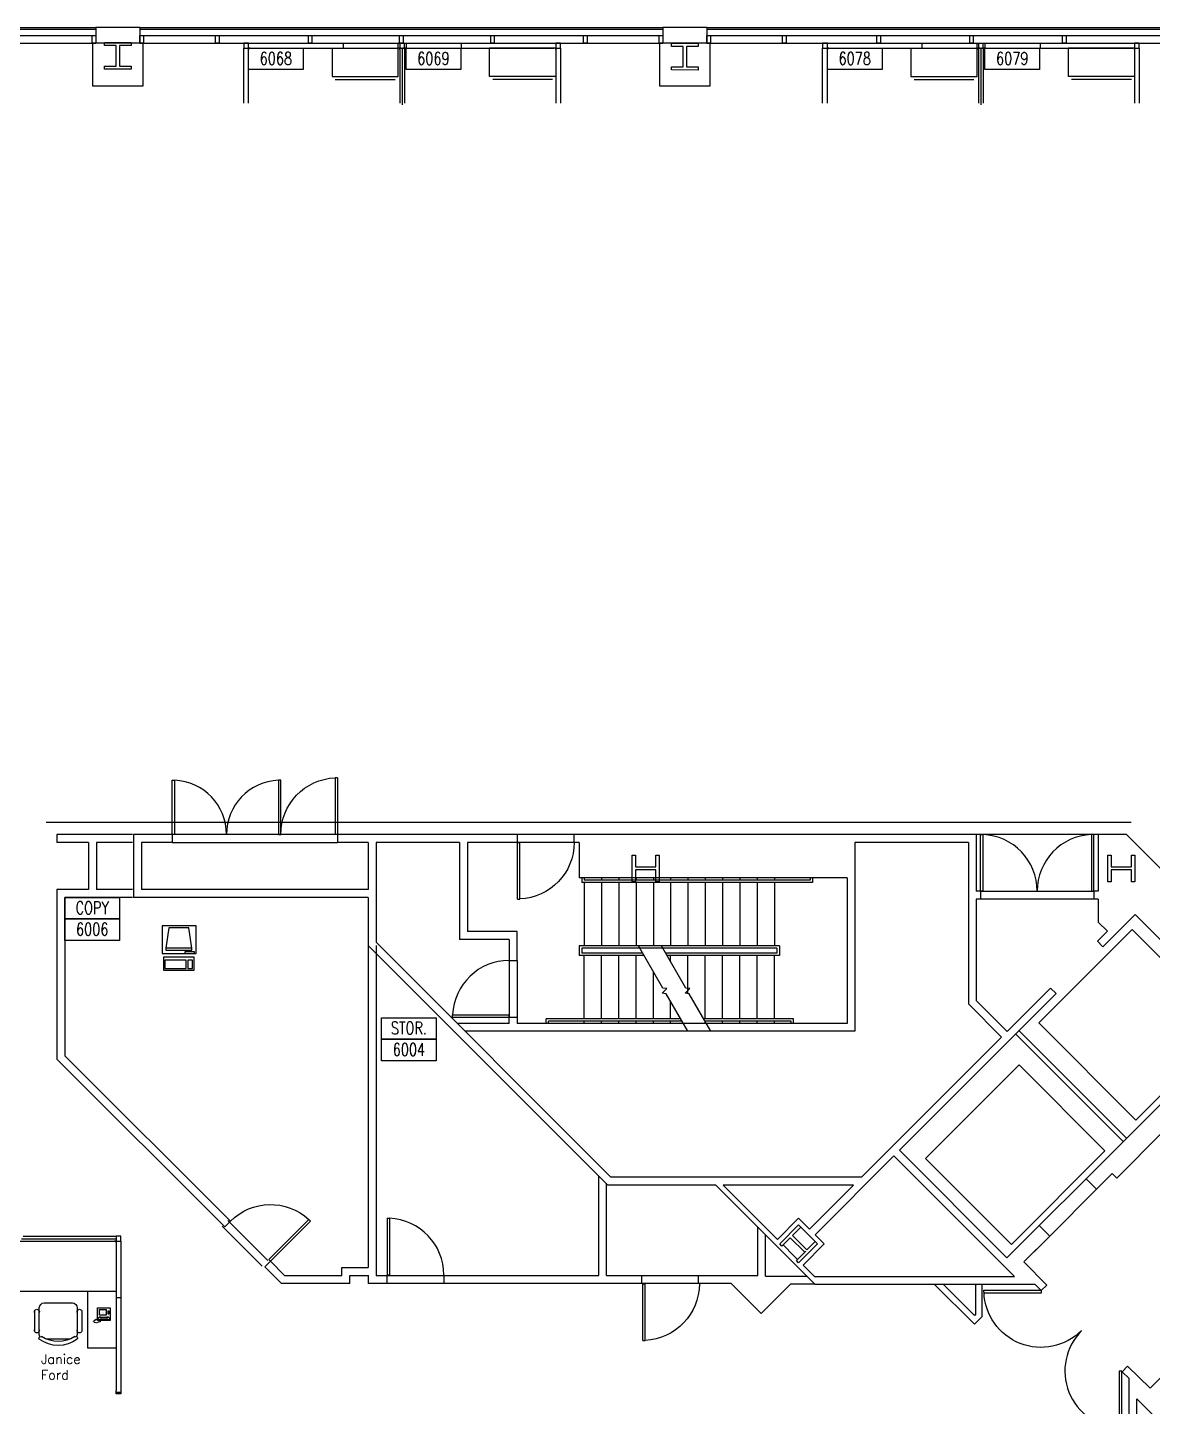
# Model space of a CAD drawing. Header units: millimetres. Extents: x 1760 to 4349, y 598 to 3139.
# Drawn here: x 2804 to 3518, y 2263 to 3139 of the extents above; entities that cross this region are included whole.
import ezdxf
from ezdxf.enums import TextEntityAlignment as Align

# ---------------------------------------------------------------- set-up
doc = ezdxf.new("R2010")
doc.units = ezdxf.units.MM
for name, color, linetype in [('CHAIRS', 4, 'Continuous'), ('CPU', 6, 'Continuous'), ('E-B-CORE', 8, 'Continuous'), ('E-B-ELEV', 8, 'Continuous'), ('E-B-FURR', 6, 'Continuous'), ('E-B-GLAZ', 8, 'Continuous'), ('E-B-MULL', 8, 'Continuous'), ('E-B-SHEL', 2, 'Continuous'), ('E-C-HEAD', 5, 'Continuous'), ('E-F-DOOR', 3, 'Continuous'), ('E-F-STAIR', 8, 'Continuous'), ('E-S-COLM', 8, 'Continuous'), ('EMPLOYEE', 1, 'Continuous'), ('FURNITURE', 3, 'Continuous'), ('IDOORE', 2, 'Continuous'), ('IWALLE', 3, 'Continuous'), ('PANELS_201', 6, 'Continuous'), ('PHONES', 4, 'Continuous'), ('RMNUM', 40, 'Continuous')]:
    doc.layers.add(name, color=color, linetype=linetype)
doc.styles.add('ARCHITXT', font='simplex.shx')
doc.styles.add('ROMANS', font='romans', dxfattribs={"width": 0.75, "height": 8})

# ---------------------------------------------------------------- blocks, each defined once
blk = doc.blocks.new('DOOR')
for p, q in [((23.430248, -26.001126), (23.430248, -62.225809)), ((25.177282, -26.001126), (23.430248, -26.001126)), ((25.177282, -62.225809), (25.177282, -26.001126)), ((23.902282, -62.225809), (25.177282, -62.225809))]:
    blk.add_line(p, q)
blk.add_arc((25.177282, -26.001126), 36.224684, 135, 267.984193)
blk = doc.blocks.new('DR-36')
for p, q in [((0, 36), (0, 0)), ((0, 36), (1.5, 36)), ((1.5, 36), (1.5, 0)), ((0, 0), (1.5, 0))]:
    blk.add_line(p, q)
blk.add_arc((0, 0), 36, 0, 87.61406)
blk = doc.blocks.new('DR-69P')
for points in [[(1.5, 0), (0, 0), (0, 34.5), (1.5, 34.5)], [(67.5, 0), (69, 0), (69, 34.5), (67.5, 34.5)]]:
    blk.add_lwpolyline(points, close=True)
for centre, start, end in [((0, 0), 0, 87.51045), ((69, 0), 92.48955, 180)]:
    blk.add_arc(centre, 34.5, start, end)
blk = doc.blocks.new('DR-72P')
for points in [[(1.5, 0), (0, 0), (0, 36), (1.5, 36)], [(70.5, 0), (72, 0), (72, 36), (70.5, 36)]]:
    blk.add_lwpolyline(points, close=True)
for centre, start, end in [((0, 0), 0, 87.61406), ((72, 0), 92.38594, 180)]:
    blk.add_arc(centre, 36, start, end)
blk = doc.blocks.new('RMNUM')
at = {"layer": 'RMNUM'}
blk.add_lwpolyline([(-16.33354, 6.674702), (18.388073, 6.674702), (18.388073, -6.982766), (-16.33354, -6.982766), (-16.33354, 6.674702)], dxfattribs=at)
at = {"layer": 'RMNUM', "style": 'ROMANS', "width": 0.75}
blk.add_attdef('NUMBER', text='', height=8, dxfattribs=at).set_placement((1.027267, 0.114097), align=Align.MIDDLE_CENTER)
blk = doc.blocks.new('CHAIR7')
for p, q in [((0, 9), (0, -9)), ((20, 12), (3, 12)), ((5.12, 15.04), (17.88, 15.04)), ((23, -7.44), (23, 7.44)), ((3, -12), (20, -12)), ((5.12, -15), (17.88, -15))]:
    blk.add_line(p, q)
for centre, radius, start, end in [((3, 9), 3, 90, 180), ((5.56, 13.54), 1.56, 73.7398, 286.2602), ((17.44, 13.54), 1.56, 253.7398, 106.2602), ((20, 9), 3, 62.41556, 90), ((22.34, 11.12), 1.1, 53.30994, 212.02741), ((4.82, 0), 19.64, 327.57575, 32.42425), ((7, 0), 20, 323.1301, 36.8699), ((3, -9), 3, 180, 270), ((5.56, -13.5), 1.56, 73.7398, 286.2602), ((17.44, -13.5), 1.56, 253.7398, 106.2602), ((20, -9), 3, 270, 297.58444), ((22.34, -11.12), 1.1, 147.97259, 306.69006)]:
    blk.add_arc(centre, radius, start, end)
blk = doc.blocks.new('DESK2')
for p, q in [((33, 0), (-33, 0)), ((-33, 0), (-33, -68)), ((33, -32), (33, 0)), ((-33, -32), (33, -32)), ((-15, -68), (-15, -32)), ((-33, -68), (-15, -68))]:
    blk.add_line(p, q)
blk = doc.blocks.new('RECTANG')
for p, q in [((1, 1), (0, 1)), ((0, 1), (0, 0)), ((1, 0), (1, 1)), ((0, 0), (1, 0))]:
    blk.add_line(p, q)
blk = doc.blocks.new('FNPHONE')
for p, q in [((-9.1, 0.22), (-9.7, 0.02)), ((-8.9, 0.62), (-9.5, 0.42)), ((-8.7, 1.02), (-9.3, 0.82)), ((-8.5, 1.42), (-9.1, 1.22)), ((-8.3, 1.82), (-8.9, 1.62)), ((-7.14, 0.56), (-7.5, -0.58)), ((-7.29, 6.54), (-7.29, 1.54)), ((-6.29, 6.54), (-6.29, 1.54)), ((-3.87, 4.85), (-3.87, 4.85)), ((-3.87, 3.91), (-3.87, 3.91)), ((-3.87, 2.97), (-3.87, 2.97)), ((-3.87, 2.03), (-3.87, 2.03)), ((-2.94, 4.85), (-2.94, 4.85)), ((-2.94, 3.91), (-2.94, 3.91)), ((-2.94, 2.97), (-2.94, 2.97)), ((-2.94, 2.03), (-2.94, 2.03)), ((-2, 4.85), (-2, 4.85)), ((-2, 3.91), (-2, 3.91)), ((-2, 2.97), (-2, 2.97)), ((-2, 2.03), (-2, 2.03)), ((-9.3, -0.18), (-9.9, -0.38)), ((-9.3, -0.58), (-9.9, -0.78)), ((-9.3, -0.98), (-9.9, -1.18)), ((-9.3, -1.38), (-9.9, -1.58)), ((-9.1, -1.78), (-9.7, -1.98)), ((-8.9, -2.18), (-9.5, -2.38)), ((-8.43, -2.46), (-9.03, -2.66)), ((-7.9, -1.98), (-8.5, -2.18)), ((-7.7, -1.58), (-8.3, -1.78)), ((-7.5, -1.18), (-8.1, -1.38)), ((-7.3, -0.78), (-7.9, -0.98))]:
    blk.add_line(p, q)
for centre, start, end in [((-6.79, 6.54), 298.49146, 241.50854), ((-6.79, 1.54), 118.49146, 61.50854)]:
    blk.add_arc(centre, 1.05, start, end)
for p, xscale, yscale, zscale in [((-8.21, 0), 8.20528234483245, 8.104073169521023, 8.20528234483245), ((-4.81, 1.25), 3.75, 4.375, 3.75), ((-4.03, 6.72), 2.03125, 0.46875, 2.03125)]:
    blk.add_blockref('RECTANG', p, dxfattribs=dict(xscale=xscale, yscale=yscale, zscale=zscale))
blk = doc.blocks.new('FC42X18D')
for p, q in [((-21, 0), (-21, -18)), ((-21, 0), (21, 0)), ((21, -18), (21, 0)), ((-21, -18), (21, -18)), ((-19, -20), (19, -20))]:
    blk.add_line(p, q)
blk = doc.blocks.new('IBMAT', base_point=(61, 306))
for p, q in [((75, 307), (75, 306)), ((81, 307), (75, 307)), ((81, 306), (81, 307))]:
    blk.add_line(p, q)
at = {"xscale": 21, "yscale": 17, "zscale": 21}
blk.add_blockref('RECTANG', (61, 306), dxfattribs=at)
blk = doc.blocks.new('KEYBOARD', base_point=(60, 294))
for p, xscale, yscale, zscale in [((60, 294), 19, 8, 19), ((61, 295), 13, 5, 13), ((75, 295), 3, 5, 3)]:
    blk.add_blockref('RECTANG', p, dxfattribs=dict(xscale=xscale, yscale=yscale, zscale=zscale))
blk = doc.blocks.new('COMPUTER')
for p, q in [((-6.64, 16.23), (-8.5, 3.5)), ((6.08, 16.23), (-6.64, 16.23)), ((8, 3.5), (6.08, 16.23)), ((-8.5, 3.5), (-8.5, 2.04)), ((8, 3.5), (-8.5, 3.5)), ((-8.5, 2.04), (8, 2.04)), ((8, 2.04), (8, 3.5))]:
    blk.add_line(p, q)
at = {"xscale": 1.033846153846154, "yscale": 1.033846153846154, "zscale": 1.033846153846154}
for name, p in [('IBMAT', (-10.86, 0)), ('KEYBOARD', (-10.05, -10.5))]:
    blk.add_blockref(name, p, dxfattribs=at)

msp = doc.modelspace()

# ---------------------------------------------------------------- linework, layer by layer
msp.add_line((2827.86, 2552.06), (2827.86, 2552.06))
at = {"layer": 'E-B-CORE'}
for p, q in [((2871.42, 2626.34), (2871.42, 2586.34)), ((2895.92, 2626.34), (2871.42, 2626.34)), ((2876.42, 2621.34), (2876.42, 2591.34)), ((2895.92, 2621.34), (2876.42, 2621.34)), ((2895.92, 2626.34), (2895.92, 2621.34)), ((3025.42, 2626.34), (3000.92, 2626.34)), ((3000.92, 2626.34), (3000.92, 2621.34)), ((3020.42, 2621.34), (3000.92, 2621.34)), ((3020.42, 2621.34), (3020.42, 2591.34)), ((3115.17, 2626.34), (3025.42, 2626.34)), ((3078.42, 2621.34), (3025.42, 2621.34)), ((3025.42, 2621.34), (3025.42, 2557.84)), ((3078.42, 2621.34), (3078.42, 2559.73)), ((3083.42, 2621.34), (3083.42, 2564.73)), ((3115.17, 2621.34), (3083.42, 2621.34)), ((3115.17, 2621.34), (3115.17, 2626.34)), ((3406.43, 2626.34), (3151.17, 2626.34)), ((3151.17, 2621.34), (3151.17, 2626.34)), ((3154.42, 2621.34), (3151.17, 2621.34)), ((3154.42, 2621.34), (3154.42, 2598.73)), ((3329.43, 2621.34), (3329.43, 2501.34)), ((3401.43, 2621.34), (3329.43, 2621.34)), ((3401.43, 2621.34), (3401.43, 2518.76)), ((3406.43, 2626.34), (3406.43, 2590.34)), ((3501.75, 2626.34), (3483.81, 2626.34)), ((3483.81, 2626.34), (3483.81, 2590.34)), ((3591.81, 2536.28), (3501.75, 2626.34)), ((3324.43, 2598.73), (3154.42, 2598.73)), ((3324.43, 2598.73), (3324.43, 2506.34)), ((3020.42, 2586.34), (2871.42, 2586.34)), ((3020.42, 2591.34), (2876.42, 2591.34)), ((3020.42, 2586.34), (3020.42, 2555.77)), ((3409.12, 2590.34), (3406.43, 2590.34)), ((3406.43, 2585.34), (3406.43, 2520.83)), ((3409.12, 2585.34), (3406.43, 2585.34)), ((3409.12, 2590.34), (3409.12, 2585.34)), ((3483.81, 2590.34), (3481.12, 2590.34)), ((3481.12, 2590.34), (3481.12, 2585.34)), ((3483.81, 2585.34), (3481.12, 2585.34)), ((3483.81, 2585.34), (3483.81, 2570.73)), ((3486.89, 2554.97), (3507.38, 2575.45)), ((3507.38, 2575.45), (3575.61, 2507.22)), ((3483.81, 2570.73), (3489.7, 2564.84)), ((3174.53, 2408.73), (3025.42, 2557.84)), ((3109.95, 2559.73), (3078.42, 2559.73)), ((3114.95, 2564.73), (3083.42, 2564.73)), ((3109.95, 2559.73), (3109.95, 2546.34)), ((3114.95, 2546.34), (3114.95, 2564.73)), ((3483.36, 2558.5), (3489.7, 2564.84)), ((3486.89, 2554.97), (3483.36, 2558.5)), ((3172.46, 2403.73), (3020.42, 2555.77)), ((3109.95, 2546.34), (3114.95, 2546.34)), ((3357.7, 2425.78), (3457.19, 2525.27)), ((3426.06, 2501.2), (3453.66, 2528.8)), ((3457.19, 2525.27), (3453.66, 2528.8)), ((3401.43, 2518.76), (3422.52, 2497.67)), ((3406.43, 2520.83), (3426.06, 2501.2)), ((3109.95, 2506.34), (3076.92, 2506.34)), ((3109.95, 2506.34), (3109.95, 2510.34)), ((3109.95, 2510.34), (3114.95, 2510.34)), ((3114.95, 2510.34), (3114.95, 2506.34)), ((3324.43, 2506.34), (3114.95, 2506.34)), ((3329.43, 2501.34), (3081.92, 2501.34)), ((3333.59, 2408.73), (3422.52, 2497.67)), ((3476.12, 2407.72), (3525.43, 2457.03)), ((3495.65, 2408.16), (3524.99, 2437.5)), ((3357.7, 2425.78), (3425.94, 2357.54)), ((3304.1, 2372.18), (3354.17, 2422.24)), ((3354.17, 2422.24), (3430.68, 2345.73)), ((3333.59, 2408.73), (3174.53, 2408.73)), ((3482.84, 2401), (3492.82, 2410.99)), ((3492.82, 2410.99), (3495.65, 2408.16)), ((3241.12, 2403.73), (3172.46, 2403.73)), ((3241.12, 2403.73), (3304.04, 2340.73)), ((3328.59, 2403.73), (3245.73, 2403.73)), ((3245.73, 2403.73), (3280.24, 2369.18)), ((3300.56, 2375.71), (3328.59, 2403.73)), ((3476.12, 2407.72), (3482.84, 2401)), ((3293.66, 2382.62), (3280.24, 2369.18)), ((3293.66, 2382.62), (3300.57, 2375.7)), ((3293.66, 2378.38), (3305.68, 2366.35)), ((3294.37, 2379.08), (3294.37, 2379.08)), ((3425.94, 2357.54), (3446.42, 2378.02)), ((3425.94, 2357.54), (3446.42, 2378.02)), ((3446.42, 2378.02), (3453.14, 2371.3)), ((3446.42, 2378.02), (3453.14, 2371.3)), ((3283.76, 2365.65), (3290.67, 2358.74)), ((3309.92, 2366.35), (3296.48, 2352.92)), ((3304.1, 2372.18), (3309.92, 2366.35)), ((3436.7, 2354.86), (3453.14, 2371.3)), ((3443.15, 2361.32), (3453.14, 2371.3)), ((3290.67, 2358.74), (3292.95, 2356.45)), ((3296.48, 2352.92), (3303.66, 2345.73)), ((3436.7, 2354.86), (3451.26, 2340.19)), ((3303.66, 2345.73), (3430.68, 2345.73)), ((3304.04, 2340.73), (3443.7, 2340.73)), ((3405.24, 2315.27), (3379.78, 2340.73)), ((3405.24, 2315.27), (3379.78, 2340.73)), ((3405.24, 2320.93), (3385.44, 2340.73)), ((3406.19, 2321.88), (3406.19, 2340.73)), ((3410.19, 2320.22), (3410.19, 2340.73)), ((3443.7, 2340.73), (3447.72, 2336.65)), ((3447.72, 2336.65), (3451.26, 2340.19)), ((3406.19, 2321.88), (3405.24, 2320.93)), ((3410.19, 2320.22), (3405.24, 2315.27)), ((3499.02, 2285.13), (3502.56, 2288.67)), ((3516.94, 2274.62), (3502.49, 2288.76)), ((3516.94, 2274.62), (3533.38, 2291.06)), ((3503.42, 2280.85), (3498.99, 2285.19)), ((3503.42, 2222.75), (3503.42, 2280.85)), ((3508.42, 2212.84), (3508.42, 2267.99)), ((3583.39, 2193.02), (3508.42, 2267.99))]:
    msp.add_line(p, q, dxfattribs=at)
at = {"layer": 'E-B-ELEV'}
for p, q in [((3499.71, 2431.32), (3431.48, 2499.55)), ((3501.83, 2433.44), (3433.6, 2501.67))]:
    msp.add_line(p, q, dxfattribs=at)
for points in [[(3446.09, 2506.63), (3507.73, 2444.99), (3567.13, 2504.39), (3505.49, 2566.02)], [(3374.2, 2420.59), (3433.6, 2479.99), (3488.17, 2425.43), (3428.77, 2366.03)]]:
    msp.add_lwpolyline(points, close=True, dxfattribs=at)
at = {"layer": 'E-B-FURR'}
for p, q in [((2515.42, 3128.73), (2847.42, 3128.73)), ((2875.42, 3128.73), (3207.42, 3128.73)), ((3235.42, 3128.73), (3571.42, 3128.73)), ((2870.81, 2626.34), (2822.81, 2626.34)), ((2822.81, 2626.34), (2822.81, 2621.34)), ((2842.81, 2621.34), (2822.81, 2621.34)), ((2842.81, 2621.34), (2842.81, 2591.34)), ((2847.81, 2621.34), (2847.81, 2591.34)), ((2870.81, 2621.34), (2847.81, 2621.34)), ((2842.81, 2591.34), (2822.81, 2591.34)), ((2822.81, 2591.34), (2822.81, 2483.75)), ((2870.81, 2586.34), (2827.81, 2586.34)), ((2827.81, 2586.34), (2827.81, 2485.82)), ((2870.81, 2591.34), (2847.81, 2591.34)), ((3020.42, 2555.77), (3020.42, 2351.34)), ((3025.42, 2555.77), (3025.42, 2346.34)), ((2822.81, 2483.75), (2929.35, 2377.21)), ((2827.81, 2485.82), (2932.89, 2380.73)), ((3166.72, 2346.34), (3166.72, 2409.46)), ((3171.72, 2346.34), (3171.72, 2404.93)), ((2933.02, 2380.86), (2929.35, 2377.21)), ((3267.72, 2346.34), (3267.72, 2377.09)), ((3272.72, 2345.81), (3272.72, 2372.08)), ((2958.39, 2355.32), (2954.8, 2351.75)), ((2954.8, 2351.75), (2965.22, 2341.34)), ((2958.35, 2355.28), (2967.29, 2346.34)), ((3003.66, 2351.34), (3020.42, 2351.34)), ((3003.66, 2346.34), (3003.66, 2351.34)), ((2965.23, 2341.34), (3008.66, 2341.34)), ((2967.3, 2346.34), (3003.66, 2346.34)), ((3008.66, 2341.22), (3008.66, 2346.34)), ((3008.66, 2346.34), (3020.66, 2346.34)), ((3020.66, 2341.22), (3020.66, 2346.34)), ((3020.66, 2341.34), (3032.3, 2341.34)), ((3025.42, 2346.34), (3032.3, 2346.34)), ((3032.3, 2346.55), (3032.3, 2341.34)), ((3068.4, 2346.55), (3068.4, 2341.34)), ((3068.4, 2346.34), (3166.72, 2346.34)), ((3068.4, 2341.34), (3194.19, 2341.34)), ((3171.72, 2346.34), (3194.19, 2346.34)), ((3194.19, 2341.04), (3194.19, 2346.34)), ((3230.19, 2341.04), (3230.19, 2346.34)), ((3230.19, 2346.34), (3267.72, 2346.34)), ((3230.19, 2341.34), (3250.7, 2341.34)), ((3250.7, 2341.34), (3269.92, 2322.12)), ((3269.92, 2322.12), (3288.61, 2340.81)), ((3272.72, 2345.81), (3298.97, 2345.81)), ((3303.96, 2340.81), (3288.61, 2340.81))]:
    msp.add_line(p, q, dxfattribs=at)
for points in [[(2877.42, 3128.73), (2845.42, 3128.73), (2845.42, 3101.73), (2877.42, 3101.73)], [(3237.42, 3128.73), (3205.42, 3128.73), (3205.42, 3101.73), (3237.42, 3101.73)]]:
    msp.add_lwpolyline(points, close=True, dxfattribs=at)
at = {"layer": 'E-B-GLAZ'}
for p, q in [((2515.42, 3138.73), (2847.42, 3138.73)), ((2515.42, 3137.73), (2847.42, 3137.73)), ((2875.42, 3138.73), (3207.42, 3138.73)), ((2875.42, 3137.73), (3207.42, 3137.73)), ((3235.42, 3138.73), (3571.42, 3138.73)), ((3235.42, 3137.73), (3571.42, 3137.73)), ((2515.42, 3133.73), (2847.42, 3133.73)), ((2875.42, 3133.73), (3207.42, 3133.73)), ((3235.42, 3133.73), (3571.42, 3133.73))]:
    msp.add_line(p, q, dxfattribs=at)
at = {"layer": 'E-B-MULL'}
for points in [[(2847.42, 3133.73), (2847.42, 3128.73), (2845.17, 3128.73), (2845.17, 3133.73)], [(2877.67, 3133.73), (2877.67, 3128.73), (2875.42, 3128.73), (2875.42, 3133.73)], [(2925.67, 3133.73), (2925.67, 3128.73), (2923.42, 3128.73), (2923.42, 3133.73)], [(2984.67, 3133.73), (2984.67, 3128.73), (2982.42, 3128.73), (2982.42, 3133.73)], [(3042.54, 3133.73), (3042.54, 3128.73), (3040.29, 3128.73), (3040.29, 3133.73)], [(3100.42, 3133.73), (3100.42, 3128.73), (3098.17, 3128.73), (3098.17, 3133.73)], [(3159.42, 3133.73), (3159.42, 3128.73), (3157.17, 3128.73), (3157.17, 3133.73)], [(3207.42, 3133.73), (3207.42, 3128.73), (3205.17, 3128.73), (3205.17, 3133.73)], [(3237.67, 3133.73), (3237.67, 3128.73), (3235.42, 3128.73), (3235.42, 3133.73)], [(3285.67, 3133.73), (3285.67, 3128.73), (3283.42, 3128.73), (3283.42, 3133.73)], [(3345.67, 3133.73), (3345.67, 3128.73), (3343.42, 3128.73), (3343.42, 3133.73)], [(3404.54, 3133.73), (3404.54, 3128.73), (3402.29, 3128.73), (3402.29, 3133.73)], [(3463.42, 3133.73), (3463.42, 3128.73), (3461.17, 3128.73), (3461.17, 3133.73)]]:
    msp.add_lwpolyline(points, close=True, dxfattribs=at)
at = {"layer": 'E-B-SHEL'}
for p, q in [((2847.42, 3138.73), (2847.42, 3128.73)), ((2875.42, 3138.73), (2847.42, 3138.73)), ((2875.42, 3138.73), (2875.42, 3128.73)), ((3207.42, 3138.73), (3207.42, 3128.73)), ((3235.42, 3138.73), (3207.42, 3138.73)), ((3235.42, 3138.73), (3235.42, 3128.73)), ((2875.42, 3128.73), (2847.42, 3128.73)), ((3235.42, 3128.73), (3207.42, 3128.73))]:
    msp.add_line(p, q, dxfattribs=at)
at = {"layer": 'E-C-HEAD'}
for p, q in [((3504.85, 2633.84), (2815.92, 2633.84)), ((3000.92, 2626.34), (2895.92, 2626.34)), ((2895.92, 2621.34), (3000.92, 2621.34)), ((3151.17, 2626.34), (3115.17, 2626.34)), ((3151.17, 2621.34), (3115.17, 2621.34)), ((3483.81, 2626.34), (3406.43, 2626.34)), ((3409.12, 2590.34), (3481.12, 2590.34)), ((3481.12, 2585.34), (3409.12, 2585.34)), ((3109.95, 2546.34), (3109.95, 2510.34)), ((3114.95, 2546.34), (3114.95, 2510.34)), ((3476.12, 2407.72), (3446.42, 2378.02)), ((3482.84, 2401), (3453.14, 2371.3)), ((2953.15, 2352.17), (2927.7, 2377.62)), ((2956.69, 2355.7), (2931.23, 2381.16)), ((3068.18, 2346.13), (3032.18, 2346.13)), ((3068.18, 2341.13), (3032.18, 2341.13)), ((3230.14, 2346.13), (3194.14, 2346.13)), ((3230.14, 2341.13), (3194.14, 2341.13))]:
    msp.add_line(p, q, dxfattribs=at)
at = {"layer": 'E-F-STAIR'}
for p, q in [((3155.92, 2598.73), (3155.92, 2595.73)), ((3302.42, 2595.73), (3155.92, 2595.73)), ((3157.42, 2598.73), (3157.42, 2597.23)), ((3300.92, 2597.23), (3157.42, 2597.23)), ((3157.42, 2595.73), (3157.42, 2555.54)), ((3168.42, 2598.73), (3168.42, 2597.23)), ((3168.42, 2595.73), (3168.42, 2555.54)), ((3179.42, 2598.73), (3179.42, 2597.23)), ((3179.42, 2595.73), (3179.42, 2555.54)), ((3190.42, 2598.73), (3190.42, 2597.23)), ((3190.42, 2595.73), (3190.42, 2555.54)), ((3201.42, 2598.73), (3201.42, 2597.23)), ((3201.42, 2595.73), (3201.42, 2555.54)), ((3212.42, 2598.73), (3212.42, 2597.23)), ((3212.42, 2595.73), (3212.42, 2555.54)), ((3223.42, 2598.73), (3223.42, 2597.23)), ((3223.42, 2595.73), (3223.42, 2555.54)), ((3234.42, 2598.73), (3234.42, 2597.23)), ((3234.42, 2595.73), (3234.42, 2555.54)), ((3245.42, 2598.73), (3245.42, 2597.23)), ((3245.42, 2595.73), (3245.42, 2555.54)), ((3256.42, 2598.73), (3256.42, 2597.23)), ((3256.42, 2595.73), (3256.42, 2555.54)), ((3267.42, 2598.73), (3267.42, 2597.23)), ((3267.42, 2595.73), (3267.42, 2555.54)), ((3278.42, 2598.73), (3278.42, 2597.23)), ((3278.42, 2595.73), (3278.42, 2555.54)), ((3300.92, 2598.73), (3300.92, 2597.23)), ((3302.42, 2598.73), (3302.42, 2595.73)), ((3281.42, 2555.54), (3154.42, 2555.54)), ((3154.42, 2555.54), (3154.42, 2549.54)), ((3195.52, 2549.54), (3154.42, 2549.54)), ((3279.92, 2554.04), (3155.92, 2554.04)), ((3155.92, 2554.04), (3155.92, 2551.04)), ((3194.66, 2551.04), (3155.92, 2551.04)), ((3157.42, 2509.34), (3157.42, 2549.54)), ((3168.42, 2509.34), (3168.42, 2549.54)), ((3179.42, 2509.34), (3179.42, 2549.54)), ((3190.42, 2509.34), (3190.42, 2549.54)), ((3279.92, 2551.04), (3209.29, 2551.04)), ((3281.42, 2549.54), (3210.16, 2549.54)), ((3212.42, 2545.62), (3212.42, 2549.54)), ((3223.42, 2525.31), (3223.42, 2549.54)), ((3234.42, 2509.34), (3234.42, 2549.54)), ((3245.42, 2509.34), (3245.42, 2549.54)), ((3256.42, 2509.34), (3256.42, 2549.54)), ((3267.42, 2509.34), (3267.42, 2549.54)), ((3278.42, 2509.34), (3278.42, 2549.54)), ((3279.92, 2554.04), (3279.92, 2551.04)), ((3281.42, 2555.54), (3281.42, 2549.54)), ((3201.42, 2509.34), (3201.42, 2539.32)), ((3212.42, 2509.34), (3212.42, 2520.27)), ((3218.73, 2509.34), (3133.42, 2509.34)), ((3133.42, 2506.34), (3133.42, 2509.34)), ((3219.59, 2507.84), (3134.92, 2507.84)), ((3134.92, 2506.34), (3134.92, 2507.84)), ((3157.42, 2506.34), (3157.42, 2507.84)), ((3168.42, 2506.34), (3168.42, 2507.84)), ((3179.42, 2506.34), (3179.42, 2507.84)), ((3190.42, 2506.34), (3190.42, 2507.84)), ((3201.42, 2506.34), (3201.42, 2507.84)), ((3212.42, 2506.34), (3212.42, 2507.84)), ((3290.42, 2509.34), (3233.37, 2509.34)), ((3288.92, 2507.84), (3234.23, 2507.84)), ((3234.42, 2506.34), (3234.42, 2507.84)), ((3245.42, 2506.34), (3245.42, 2507.84)), ((3256.42, 2506.34), (3256.42, 2507.84)), ((3267.42, 2506.34), (3267.42, 2507.84)), ((3278.42, 2506.34), (3278.42, 2507.84)), ((3288.92, 2506.34), (3288.92, 2507.84)), ((3290.42, 2506.34), (3290.42, 2509.34))]:
    msp.add_line(p, q, dxfattribs=at)
for points in [[(3223.35, 2501.34), (3209.57, 2525.21), (3207.07, 2525.54), (3210, 2528.46), (3207.5, 2528.79), (3192.06, 2555.54)], [(3237.98, 2501.34), (3224.21, 2525.21), (3221.71, 2525.54), (3224.63, 2528.46), (3222.13, 2528.79), (3206.7, 2555.54)]]:
    msp.add_lwpolyline(points, dxfattribs=at)
at = {"layer": 'E-S-COLM'}
for p, q in [((3298.26, 2361.76), (3292.95, 2356.46)), ((3294.37, 2355.04), (3294.36, 2355.04))]:
    msp.add_line(p, q, dxfattribs=at)
for points in [[(2852.93, 3127.33), (2852.93, 3129.33), (2869.93, 3129.3), (2869.93, 3127.3), (2862.43, 3127.31), (2862.41, 3114.31), (2869.91, 3114.3), (2869.91, 3112.3), (2852.91, 3112.33), (2852.91, 3114.33), (2860.41, 3114.32), (2860.43, 3127.32)], [(3212.93, 3126.8), (3212.93, 3128.8), (3229.93, 3128.77), (3229.93, 3126.77), (3222.43, 3126.79), (3222.41, 3113.79), (3229.91, 3113.77), (3229.91, 3111.77), (3212.91, 3111.8), (3212.91, 3113.8), (3220.41, 3113.79), (3220.43, 3126.79)], [(3203.08, 2613.28), (3205.08, 2613.28), (3205.08, 2596.28), (3203.08, 2596.28), (3203.08, 2603.78), (3190.08, 2603.78), (3190.08, 2596.28), (3188.08, 2596.28), (3188.08, 2613.28), (3190.08, 2613.28), (3190.08, 2605.78), (3203.08, 2605.78)], [(3505.08, 2613.28), (3507.08, 2613.28), (3507.08, 2596.28), (3505.08, 2596.28), (3505.08, 2603.78), (3492.08, 2603.78), (3492.08, 2596.28), (3490.08, 2596.28), (3490.08, 2613.28), (3492.08, 2613.28), (3492.08, 2605.78), (3505.08, 2605.78)], [(3283.05, 2364.94), (3281.64, 2366.35), (3293.66, 2378.38), (3295.07, 2376.96), (3289.77, 2371.66), (3298.96, 2362.47), (3304.27, 2367.77), (3305.68, 2366.35), (3293.66, 2354.33), (3292.25, 2355.75), (3297.55, 2361.05), (3288.36, 2370.24)]]:
    msp.add_lwpolyline(points, close=True, dxfattribs=at)
at = {"layer": 'IWALLE'}
msp.add_line((3312.6, 2345.73), (3395.54, 2345.73), dxfattribs=at)
at = {"layer": 'PANELS_201', "linetype": 'Continuous'}
for p, q in [((3003.42, 3128.73), (3005.42, 3128.73)), ((3004.42, 3128.73), (3004.42, 3125.73)), ((3040.42, 3128.73), (3040.42, 3125.73)), ((3043.42, 3125.73), (3043.42, 3128.73)), ((3078.42, 3128.73), (3080.42, 3128.73)), ((3079.42, 3128.73), (3079.42, 3125.73)), ((3370.92, 3128.73), (3372.92, 3128.73)), ((3371.92, 3128.73), (3371.92, 3125.73)), ((3407.92, 3128.73), (3407.92, 3125.73)), ((3410.92, 3125.73), (3410.92, 3128.73)), ((3445.92, 3128.73), (3447.92, 3128.73)), ((3446.92, 3128.73), (3446.92, 3125.73)), ((3003.42, 3125.73), (3005.42, 3125.73)), ((3078.42, 3125.73), (3080.42, 3125.73)), ((3370.92, 3125.73), (3372.92, 3125.73)), ((3445.92, 3125.73), (3447.92, 3125.73))]:
    msp.add_line(p, q, dxfattribs=at)
for points in [[(2944.42, 3128.73), (2941.42, 3128.73), (2941.42, 3125.73)], [(2945.42, 3125.73), (2944.42, 3125.73), (2944.42, 3128.73), (2945.42, 3128.73)], [(2945.42, 3128.73), (3003.42, 3128.73)], [(3005.42, 3128.73), (3039.42, 3128.73)], [(3041.42, 3125.73), (3040.42, 3125.73), (3039.42, 3125.73), (3039.42, 3128.73), (3041.42, 3128.73)], [(3039.42, 3128.73), (3040.42, 3128.73), (3040.42, 3125.73), (3039.42, 3125.73)], [(3040.42, 3128.73), (3043.42, 3128.73)], [(3042.42, 3128.73), (3043.42, 3128.73), (3044.42, 3128.73), (3044.42, 3125.73), (3042.42, 3125.73)], [(3044.42, 3125.73), (3043.42, 3125.73), (3043.42, 3128.73), (3044.42, 3128.73)], [(3044.42, 3128.73), (3078.42, 3128.73)], [(3080.42, 3128.73), (3138.42, 3128.73)], [(3138.42, 3128.73), (3139.42, 3128.73), (3139.42, 3125.73), (3138.42, 3125.73)], [(3142.42, 3125.73), (3142.42, 3128.73), (3139.42, 3128.73)], [(3311.92, 3128.73), (3308.92, 3128.73), (3308.92, 3125.73)], [(3312.92, 3125.73), (3311.92, 3125.73), (3311.92, 3128.73), (3312.92, 3128.73)], [(3312.92, 3128.73), (3370.92, 3128.73)], [(3372.92, 3128.73), (3406.92, 3128.73)], [(3406.92, 3128.73), (3407.92, 3128.73), (3407.92, 3125.73), (3406.92, 3125.73)], [(3408.92, 3125.73), (3407.92, 3125.73), (3406.92, 3125.73), (3406.92, 3128.73), (3408.92, 3128.73)], [(3407.92, 3128.73), (3410.92, 3128.73)], [(3409.92, 3128.73), (3410.92, 3128.73), (3411.92, 3128.73), (3411.92, 3125.73), (3409.92, 3125.73)], [(3411.92, 3125.73), (3410.92, 3125.73), (3410.92, 3128.73), (3411.92, 3128.73)], [(3411.92, 3128.73), (3445.92, 3128.73)], [(3447.92, 3128.73), (3505.92, 3128.73)], [(3505.92, 3128.73), (3506.92, 3128.73), (3506.92, 3125.73), (3505.92, 3125.73)], [(3509.92, 3125.73), (3509.92, 3128.73), (3506.92, 3128.73)], [(2941.42, 3124.73), (2941.42, 3125.73), (2944.42, 3125.73), (2944.42, 3124.73)], [(2941.42, 3090.73), (2941.42, 3124.73)], [(2944.42, 3090.73), (2944.42, 3124.73)], [(2945.42, 3125.73), (3003.42, 3125.73)], [(3005.42, 3125.73), (3039.42, 3125.73)], [(3040.42, 3124.73), (3040.42, 3125.73), (3043.42, 3125.73), (3043.42, 3124.73)], [(3040.42, 3124.73), (3040.42, 3090.73)], [(3041.92, 3125.73), (3041.92, 3089.73)], [(3043.42, 3124.73), (3043.42, 3090.73)], [(3044.42, 3125.73), (3078.42, 3125.73)], [(3080.42, 3125.73), (3138.42, 3125.73)], [(3139.42, 3124.73), (3139.42, 3125.73), (3142.42, 3125.73), (3142.42, 3124.73)], [(3139.42, 3124.73), (3139.42, 3090.73)], [(3142.42, 3124.73), (3142.42, 3090.73)], [(3308.92, 3124.73), (3308.92, 3125.73), (3311.92, 3125.73), (3311.92, 3124.73)], [(3308.92, 3090.73), (3308.92, 3124.73)], [(3311.92, 3090.73), (3311.92, 3124.73)], [(3312.92, 3125.73), (3370.92, 3125.73)], [(3372.92, 3125.73), (3406.92, 3125.73)], [(3407.92, 3124.73), (3407.92, 3125.73), (3410.92, 3125.73), (3410.92, 3124.73)], [(3407.92, 3124.73), (3407.92, 3090.73)], [(3409.42, 3125.73), (3409.42, 3089.73)], [(3410.92, 3124.73), (3410.92, 3090.73)], [(3411.92, 3125.73), (3445.92, 3125.73)], [(3447.92, 3125.73), (3505.92, 3125.73)], [(3506.92, 3124.73), (3506.92, 3125.73), (3509.92, 3125.73), (3509.92, 3124.73)], [(3506.92, 3124.73), (3506.92, 3090.73)], [(3509.92, 3124.73), (3509.92, 3090.73)], [(2800.35, 2369.65), (2860.35, 2369.65)], [(2801.35, 2371.15), (2859.35, 2371.15)], [(2801.35, 2368.15), (2859.35, 2368.15)], [(2859.35, 2371.15), (2860.35, 2371.15), (2860.35, 2368.15), (2859.35, 2368.15)], [(2863.35, 2368.15), (2863.35, 2371.15), (2860.35, 2371.15)], [(2860.35, 2367.15), (2860.35, 2368.15), (2863.35, 2368.15), (2863.35, 2367.15)], [(2860.35, 2367.15), (2860.35, 2333.15)], [(2863.35, 2367.15), (2863.35, 2333.15)], [(2860.35, 2333.15), (2860.35, 2331.15)], [(2863.35, 2332.15), (2860.35, 2332.15)], [(2860.35, 2331.15), (2860.35, 2273.15)], [(2863.35, 2333.15), (2863.35, 2331.15)], [(2863.35, 2331.15), (2863.35, 2273.15)], [(2863.35, 2273.15), (2863.35, 2272.15), (2863.35, 2271.15), (2860.35, 2271.15), (2860.35, 2273.15)], [(2860.35, 2272.15), (2863.35, 2272.15)]]:
    msp.add_lwpolyline(points, dxfattribs=at)

# ---------------------------------------------------------------- block references
for p, values in [((2960.75, 3119.06), {'NUMBER': '6068'}), ((3060.75, 3119.05), {'NUMBER': '6069'}), ((3328.25, 3119.06), {'NUMBER': '6078'}), ((3428.25, 3119.05), {'NUMBER': '6079'}), ((2844.14, 2579.67), {'NUMBER': 'COPY'}), ((2844.14, 2566.01), {'NUMBER': '6006'}), ((3045.22, 2503.32), {'NUMBER': 'STOR.'}), ((3045.22, 2489.66), {'NUMBER': '6004'})]:
    msp.add_blockref('RMNUM', p).add_auto_attribs(values)
at = {"layer": 'CHAIRS', "lineweight": -3, "xscale": -1, "rotation": 90}
msp.add_blockref('CHAIR7', (2823.59, 2328.83), dxfattribs=at)
at = {"layer": 'CPU', "lineweight": -3}
msp.add_blockref('COMPUTER', (2900.38, 2550.72), dxfattribs=at)
at = {"layer": 'E-F-DOOR', "xscale": -1}
msp.add_blockref('DR-36', (3000.92, 2626.34), dxfattribs=at)
at = {"layer": 'E-F-DOOR'}
for name, p in [('DR-69P', (2895.92, 2626.34)), ('DR-72P', (3409.12, 2590.34))]:
    msp.add_blockref(name, p, dxfattribs=at)
at = {"layer": 'E-F-DOOR', "xscale": -1}
for p, rotation in [((3115.17, 2621.34), 180), ((2958.39, 2355.32), 315.018962), ((3194.65, 2341.04), 180.018962)]:
    msp.add_blockref('DR-36', p, dxfattribs=dict(at, rotation=rotation))
at = {"layer": 'E-F-DOOR'}
for p, rotation in [((3109.95, 2510.34), 90), ((3032.42, 2346.61), 359.981038)]:
    msp.add_blockref('DR-36', p, dxfattribs=dict(at, rotation=rotation))
at = {"layer": 'FURNITURE', "lineweight": -3}
for p in [(3018.42, 3125.73), (3385.92, 3125.73)]:
    msp.add_blockref('FC42X18D', p, dxfattribs=at)
at = {"layer": 'FURNITURE', "lineweight": -3, "xscale": -1}
for name, p in [('FC42X18D', (3118.42, 3125.73)), ('FC42X18D', (3485.92, 3125.73)), ('DESK2', (2827.35, 2368.15))]:
    msp.add_blockref(name, p, dxfattribs=at)
at = {"layer": 'IDOORE', "xscale": -1, "rotation": 270}
msp.add_blockref('DOOR', (3473.57, 2311.69), dxfattribs=at)
at = {"layer": 'IDOORE'}
msp.add_blockref('DOOR', (3473.75, 2311.51), dxfattribs=at)
at = {"layer": 'PHONES', "lineweight": -3, "xscale": -1, "rotation": 270}
msp.add_blockref('FNPHONE', (2848.5, 2325.82), dxfattribs=at)

# ---------------------------------------------------------------- texts
at = {"layer": 'EMPLOYEE', "lineweight": -3, "insert": (2812.58, 2296.15), "char_height": 6, "width": 23.6562, "attachment_point": 1, "style": 'ARCHITXT'}
msp.add_mtext('\\A1;Janice\\PFord', dxfattribs=at)

doc.saveas('drawing.dxf')
